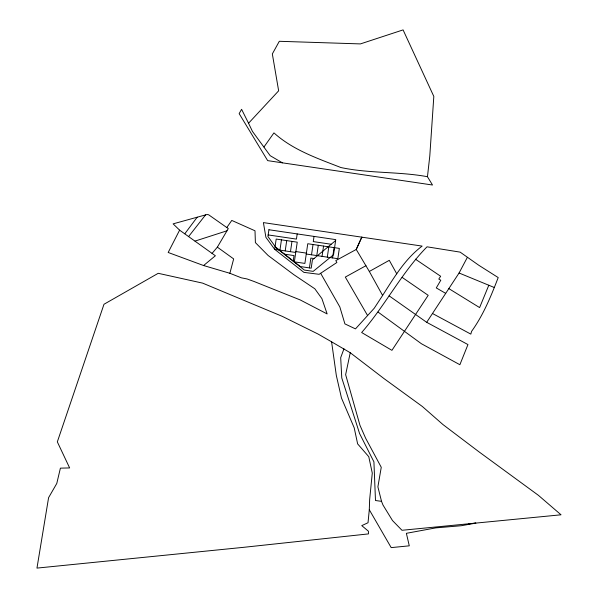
<?xml version="1.0" encoding="UTF-8"?>
<svg xmlns="http://www.w3.org/2000/svg" width="598" height="598" viewBox="0 0 598 598"><rect width="100%" height="100%" fill="white"/><g stroke="black" fill="none" stroke-linecap="round" stroke-linejoin="round"><path stroke-width="0.9" d="M369.295 509.75L369.654 499.577L372.277 473.093L368.772 456.693L357.641 443.895L354.195 427.794L341.473 398.014L336.315 375.394L331.591 341.817L317.979 334.005L282.263 316.349L202.625 283.123L158.216 273.308L103.985 304.27L57.333 441.87L69.637 467.935L60.405 468.144L56.78 483.468L48.588 497.663L36.964 568.1L243.633 547.327L368.458 533.902L368.413 531.203L361.76 525.62L368.024 522.734L369.295 509.75L391.189 547.619L409.279 545.825L406.378 533.319L435.807 527.877L461.148 525.739L475.866 523.115L468.518 523.818M427.458 176.709L429.79 156.011L433.819 96.428L403.082 29.9L360.422 43.908L279.311 41.292L272.337 53.932L278.646 90.821L248.551 123.233L252.446 131.388L270.184 155.682L282.413 162.835L432.504 185.014L427.458 176.709C398.784 171.417 369.302 173.592 340.86 167.53C317.463 158.365 292.885 150.001 273.944 132.891L263.972 146.973M279.946 250.128L281.449 239.835M285.209 250.913L286.711 240.613M290.471 251.691L291.974 241.398M293.229 260.967L294.014 255.578L284.626 254.187M297.191 233.915L296.429 239.11L268.158 234.924M309.42 267.904L310.855 258.067L314.025 258.538M314.032 236.412L313.27 241.599L331.135 244.246M311.521 254.8L313.031 244.507M316.783 255.585L318.293 245.285M322.045 256.363L323.555 246.07M327.308 257.14L328.818 246.847M332.57 257.917L334.08 247.624M226.821 227.517L231.777 220.43L255.002 230.791L255.391 242.616L268.136 255.503L293.782 274.639L314.825 288.774L321.896 298.611L327.143 313.935L300.211 299.934L253.993 281.456L246.996 278.937L241.405 277.838L229.879 273.286L233.661 258.912L217.358 247.153L228.286 228.578L208.582 214.742L206.96 214.51L173.114 223.854L179.602 230.148L215.385 255.757L203.582 265.534L168.18 252.476L179.602 230.148M350.241 352.723L345.644 374.662L359.966 425.313L365.655 438.259L381.255 467.3L377.891 486.839L381.524 501.348L382.974 505.004L392.512 520.574L401.983 530.284L561.036 514.803L538.402 495.323L478.819 451.707L443.013 424.602L422.345 406.483L384.058 378.631L350.241 352.723L331.591 341.817M343.97 348.813L340.688 357.671L341.779 377.958L359.577 433.535L373.922 461.843L375.484 500.511L381.524 501.348M402.103 277.367L428.19 295.322L391.929 350.338L361.648 332.518C385.314 305.391 401.707 272.539 427.032 246.817L460.146 252.132L478.849 265.303L498.201 277.569C490.98 296.294 483.401 314.952 471.59 331.359L470.828 334.118L432.481 313.494M488.805 285.246L479.611 307.589L448.829 288.602M389.104 295.831L426.688 322.315L459.077 273.002L467.359 257.372M382.608 295.449C393.955 277.719 404.981 258.927 422.136 246.092L263.397 222.606L265.908 237.316L274.684 249.351L303.911 272.374L319.123 274.303L336.868 262.5L335.807 260.593L356.244 249.463L361.797 237.167L356.244 249.463L369.325 271.462L382.608 295.449L374.243 308.232L355.474 328.885L344.911 323.892L339.836 306.946L320.648 273.286M184.812 233.751L197.191 217.209M188.624 236.539L205.555 214.899M212.036 253.432L217.358 247.153M335.62 240.575L312.425 259.838L311.207 268.173L300.323 266.559L275.671 247.131M369.325 271.462L389.283 260.324L396.758 273.839M365.946 265.699L345.315 277.076L367.486 315.363M195.015 241.099L226.978 230.798M295.868 251.564L306.393 253.118M295.733 252.468L274.684 249.351L276.186 239.058L297.243 242.175L294.358 261.857L304.883 263.412L307.768 243.73L339.343 248.402L337.833 258.695L306.258 254.023M282.413 162.835L267.672 160.63L239.155 113.627L241.592 109.307L248.551 123.233M203.582 265.534L229.879 273.286M459.077 273.002L494.135 287.444M426.688 322.315L467.957 344.575L459.877 364.72L421.448 343.76L378.063 312.066M445.697 293.371L436.286 287.93L440.793 280.223L438.797 279.072L440.644 276.254L415.386 259.151M268.921 229.737L267.926 236.509L276.239 247.916L304.352 270.064L313.18 271.372L333.549 254.718L335.762 239.626L268.921 229.737"/></g></svg>
